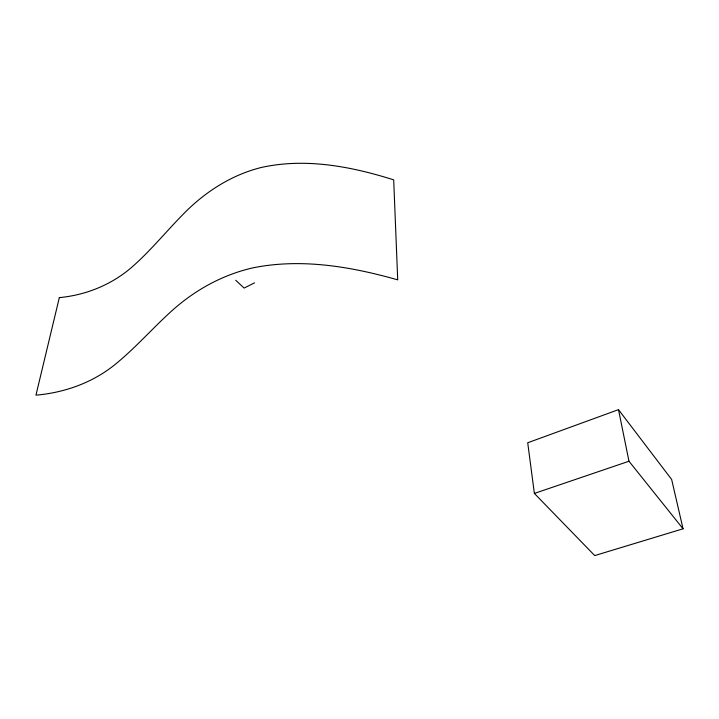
<?xml version="1.0" encoding="UTF-8"?>
<svg xmlns="http://www.w3.org/2000/svg" width="719" height="719" viewBox="0 0 719 719"><rect width="100%" height="100%" fill="white"/><g stroke="black" fill="none" stroke-linecap="round" stroke-linejoin="round"><path stroke-width="1.08" d="M254.544 282.846L244.118 288.085L235.751 280.266M618.502 409.65L527.719 442.76L534.37 493.432L594.73 555.58L683.05 528.798L671.645 479.465L618.502 409.65L628.981 461.239L683.05 528.798M534.37 493.432L628.981 461.239M59.335 297.621L35.95 395.162C63.982 392.727 91.385 383.146 113.611 365.665C134.111 349.326 151.367 329.5 170.691 311.866C193.959 290.575 222.171 274.829 253.025 267.827C301.342 258.094 350.926 266.587 397.715 279.853L393.688 179.849C351.151 166.44 305.512 157.659 261.24 167.491C232.174 174.744 206.308 191.101 185.25 212.15C167.132 230.242 151.089 250.365 131.775 267.243C111.517 284.769 85.929 295.114 59.335 297.621"/></g></svg>
